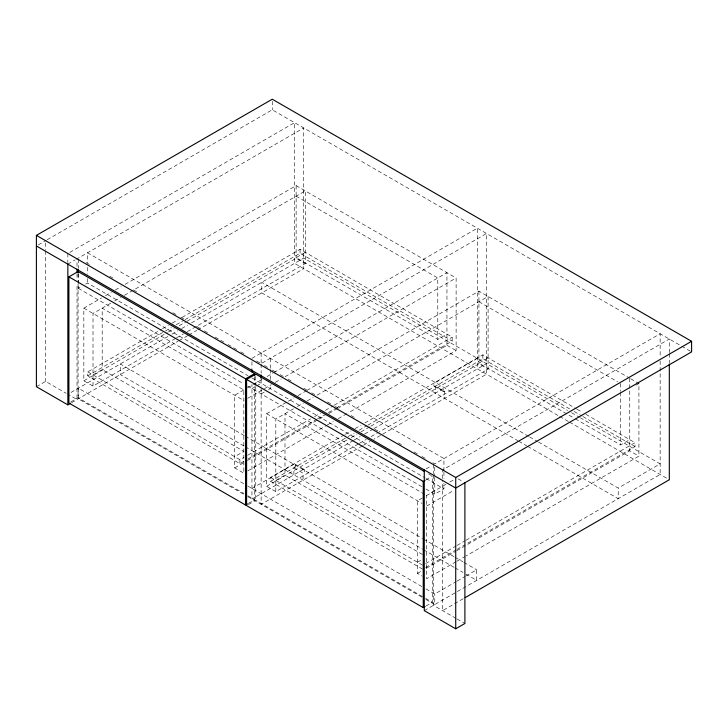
<?xml version="1.0" encoding="UTF-8"?>
<svg xmlns="http://www.w3.org/2000/svg" width="728" height="728" viewBox="0 0 728 728"><rect width="100%" height="100%" fill="white"/><g stroke="black" fill="none" stroke-linecap="round" stroke-linejoin="round"><path stroke-width="0.55" stroke-dasharray="3.64 2.73" d="M38.238 244.917L46.228 240.304M47.211 239.739L272.272 109.801L680.771 345.645M69.815 252.407L294.549 122.659L294.549 263.381L558.74 415.906M67.85 264.137L75.184 259.896M78.333 273.774L78.333 288.343L82 286.222M85.667 284.111L87.506 283.046L247.993 375.712M175.566 338.429L93.011 386.095L83.838 380.799L83.838 308.162L101.529 297.952M105.46 295.686L111.357 292.283M115.288 290.008L121.185 286.604M125.116 284.339L296.123 185.604L456.119 277.978L456.119 350.614L348.011 413.022M110.702 303.248L93.011 313.459L93.011 386.095M114.633 300.983L120.529 297.57M124.461 295.304L305.296 190.9L305.296 263.527L187.36 331.622M36.4 386.695L45.573 381.399L66.212 393.32M243.834 461.37L239.903 463.636L87.77 375.803L87.77 371.871L161.48 329.311M162.462 328.747L168.359 325.343M172.29 323.068L178.187 319.665M182.118 317.399L300.054 249.304L452.188 337.146L452.188 341.077L337.201 407.462M87.77 375.803L164.428 331.54M165.411 330.976L171.308 327.573M176.222 324.734L184.084 320.193M185.067 319.628L300.054 253.244L452.188 341.077M93.011 374.893L102.184 369.596L243.834 451.378L234.662 456.674M305.296 252.334L296.123 257.63L437.774 339.412L446.947 334.116M83.838 380.799L167.376 332.569M168.359 331.995L174.256 328.592M179.17 325.753L186.049 321.785M187.032 321.221L296.123 258.231L305.296 263.527M167.95 336.473L67.85 394.267L77.022 399.563L77.022 283.802M171.872 334.207L177.768 330.803M181.691 328.537L187.578 325.143M191.5 322.868L303.722 258.085L567.594 410.428M176.549 337.865L183.429 333.888M70.734 401.983L78.069 397.743L243.916 493.493M71.517 402.739L178.105 341.195M179.088 340.631L187.915 335.535M188.898 334.971L196.751 330.43M197.734 329.866L303.722 268.678L303.722 127.955L77.022 258.84L77.022 267.913M251.961 358.322L477.35 228.201L477.35 368.923M262.116 363.054L486.522 233.497L486.522 374.21L373.828 439.275M243.834 389.953L234.662 395.249L234.662 467.877L243.834 473.173L243.834 389.953L102.184 308.162L102.184 369.596M247.438 387.869L252.352 385.03M253.335 384.466L262.18 379.361M267.094 376.522L272.991 373.118M273.974 372.545L446.947 272.681L446.947 345.318L338.839 407.726M251.961 388.588L255.628 386.468M256.547 385.94L261.134 383.292M247.766 398.271L263.49 389.189M264.473 388.625L271.353 384.657M275.284 382.382L281.181 378.979M285.112 376.713L456.119 277.978M261.134 393.884L264.801 391.764M268.468 389.644L270.306 388.588L270.306 385.221M358.367 443.971L275.812 491.627L266.639 486.331L266.639 413.704L287.278 401.792M288.261 401.219L294.158 397.816M298.089 395.55L305.951 391.009M306.934 390.445L478.924 291.145L628.765 377.659M293.502 408.79L275.812 419L275.812 491.627M297.434 406.515L303.33 403.112M307.262 400.846L313.158 397.442M317.089 395.168L488.097 296.442L488.097 369.069L379.006 432.05M87.77 371.871L239.903 459.705L243.834 457.439M247.766 455.164L310.665 418.855M314.596 416.58L320.493 413.176M325.407 410.337L333.269 405.796M334.252 405.232L452.188 337.146M247.766 459.095L316.562 419.383M317.545 418.809L324.424 414.842M328.355 412.576L336.218 408.035M234.662 467.877L243.507 462.771M247.438 460.496L325.079 415.67M329.011 413.404L337.856 408.299M247.766 470.898L326.39 425.507M327.373 424.943L333.269 421.539M338.183 418.7L347.029 413.595M422.704 569.178L270.57 481.345L270.57 477.404L344.28 434.853M345.263 434.288L351.16 430.876M355.091 428.61L360.988 425.207M364.919 422.932L482.855 354.845L576.631 408.99M251.961 488.452L293.894 464.246A2.22 1.283 -60 0 1 295.468 465.156A2.22 1.283 -60 0 1 293.894 467.877L293.894 474.838M477.35 358.331L435.417 382.537A2.22 1.283 -60 0 0 433.843 385.258A2.22 1.283 -60 0 0 435.417 386.168L444.59 391.464L444.59 398.425M270.57 481.345L347.229 437.082M348.212 436.518L354.108 433.115M359.022 430.275L366.885 425.734M367.868 425.17L482.855 358.777L570.206 409.218M275.812 480.435L284.985 475.138L424.67 555.783M488.097 357.876L478.924 363.172L574.337 418.254M266.639 486.331L347.229 439.803M351.16 437.537L357.057 434.134M360.988 431.868L369.833 426.754M370.816 426.189L478.924 363.773L488.097 369.069M353.335 440.513L251.961 499.044L251.961 384.43M353.844 440.222L360.224 436.536M364.655 433.979L373.018 429.156M374.001 428.583L486.522 363.627M248.294 503.43L254.709 499.726L254.709 386.04M248.421 504.568L255.765 500.336L424.551 597.779M359.35 443.398L366.23 439.43M371.144 436.591L378.023 432.623M362.508 445.809L261.134 504.34L261.134 387.451M363.49 445.245L369.897 441.55M426.117 468.859L431.613 465.683M425.98 479.825L432.405 476.121M422.377 497.943L417.463 500.782L417.463 573.418L422.049 576.066M426.308 495.677L445.964 484.329M449.895 482.063L453.826 479.788M425.898 489.007L434.762 494.13L443.934 488.834L443.934 483.228M426.635 506.078L454.154 490.19M635.972 385.221L638.92 383.519L638.92 456.147L465.947 556.01M417.463 562.216L422.049 559.568M575.329 418.827L620.575 444.954L629.747 439.657M425.653 563.545L456.119 545.955M457.102 545.381L464.964 540.84M465.947 540.276L634.989 442.679L634.989 446.619L465.947 544.207M425.653 567.476L456.119 549.886M457.102 549.322L464.964 544.781M417.463 573.418L422.377 570.579M426.308 568.304L455.792 551.287M456.774 550.714L629.747 450.85L638.92 456.147M456.119 561.688L426.635 578.715L426.635 495.486M457.102 561.124L464.964 556.583M425.898 588.879L434.762 593.993L456.219 581.608M457.193 581.044L464.992 576.54M465.965 575.975L476.694 569.787L476.694 580.371L463.891 572.981M538.465 442.033L618.218 488.079L660.15 463.863L580.398 417.817M425.98 606.024L432.405 602.311L432.405 477.259M424.278 610.637L660.15 474.456L660.15 358.704M463.236 598.735L442.624 610.637L442.624 480.134M681.754 346.209L690.617 351.324M630.666 378.751L638.92 383.519M296.123 196.196L437.774 277.978L437.774 339.412M478.924 301.738L617.626 381.818M577.077 409.245L582.527 412.394M585.913 414.35L634.989 442.679M574.137 411.484L581.99 416.016M582.973 416.58L634.989 446.619M571.535 412.703L579.415 417.253M446.947 345.318L456.119 350.614M559.723 416.471L568.586 421.594M569.569 422.158L669.323 479.752M528.619 436.345L261.789 282.291L261.789 292.884L517.79 440.686M529.602 436.918L537.482 441.459M434.307 386.277L443.479 391.573M518.773 441.25L526.653 445.8M527.636 446.373L618.218 498.671L618.218 488.079M86.213 262.626L90.145 264.901M109.837 276.276L113.777 278.542M133.47 289.917L137.41 292.192M157.102 303.558L161.043 305.833M172.855 312.658L176.795 314.924M180.735 317.199L184.666 319.474M196.487 326.299L200.428 328.574M204.359 330.849L208.299 333.115M215.197 337.1L224.051 342.215M227.991 344.49L236.855 349.604M240.795 351.879L244.735 354.154M256.547 360.97L260.488 363.245M264.428 365.52L268.359 367.795M272.299 370.07L276.24 372.345M280.18 374.62L284.12 376.886M288.051 379.161L291.992 381.436M303.813 388.261L307.744 390.536M311.684 392.811L315.624 395.077M327.436 401.901L331.376 404.176M335.317 406.452L339.257 408.726M351.069 415.542L355.009 417.817M374.702 429.192L378.642 431.458M398.334 442.833L402.266 445.108M414.086 451.924L418.027 454.199M421.958 456.474L425.898 458.749M432.796 462.726L434.762 463.863L660.15 333.733L660.15 357.566M458.021 478.806L462.935 481.645M428.474 473.855L431.422 475.557M251.934 377.978L425.225 478.032M426.208 478.596L443.934 488.834M78.333 288.343L243.744 383.847M247.684 386.122L421.958 486.741M424.67 494.348L284.985 413.704L284.985 475.138M83.838 308.162L243.834 400.546M266.639 413.704L422.049 503.43M295.004 464.136L304.177 469.433M244.326 435.626L120.266 364L120.266 374.592L244.326 446.219M245.309 436.199L422.54 538.52M423.523 539.084L454.045 556.711M455.036 557.275L462.908 561.825M463.891 562.389L476.694 569.787M293.894 467.877L303.066 473.173L303.066 480.134M245.309 446.783L422.54 549.112M423.523 549.676L454.045 567.303M455.036 567.867L462.908 572.417M270.57 477.404L422.704 565.246M243.744 483.71L78.333 388.215L78.333 398.798L243.744 494.303M247.684 485.986L421.958 586.604M247.848 495.759L254.709 499.726M425.534 598.352L432.405 602.311M247.684 496.578L421.958 597.197M425.898 599.472L434.762 604.586L434.762 593.993M456.056 618.39L433.451 605.341L433.451 474.838M457.038 618.964L464.901 623.496M669.323 352.652L669.323 339.03L442.624 469.915L442.624 478.997M669.323 353.79L669.323 362.863M629.747 378.223L629.747 450.85M620.575 383.519L620.575 391.336M620.575 392.456L620.575 444.954M482.855 354.845L482.855 358.777M478.924 291.145L478.924 363.773M443.934 470.898L443.934 458.567L87.506 252.789L87.506 262.872M443.934 472.017L443.934 478.742M435.417 386.168L435.417 393.129M434.762 467.23L434.762 476.194M434.762 477.313L434.762 494.13M433.451 464.619L433.451 473.7M300.054 249.304L300.054 253.244M296.123 185.604L296.123 258.231M272.272 101.319L272.272 109.801M270.306 358.322L270.306 368.414M270.306 369.533L270.306 379.625M261.134 353.025L261.134 363.117M261.134 364.237L261.134 373.2M261.134 379.506L261.134 386.313M255.765 376.412L255.765 385.503M255.765 386.641L255.765 500.336M254.709 376.94L254.709 384.903M251.961 361.725L251.961 368.541M239.903 459.705L239.903 463.636M87.506 267.358L87.506 274.083M87.506 278.569L87.506 283.046M78.333 259.204L78.333 268.168M78.069 273.819L78.069 282.919M78.069 284.056L78.069 397.743M77.022 273.591L77.022 279.27M67.85 253.544L67.85 262.617M45.573 242.952L45.573 249.759M45.573 250.896L45.573 381.399M303.066 469.542A2.22 1.283 -60 0 1 304.641 470.452A2.22 1.283 -60 0 1 303.066 473.173M444.59 391.464A2.22 1.283 -60 0 1 443.015 390.554A2.22 1.283 -60 0 1 444.59 387.833"/><path stroke-width="1.09" d="M70.598 403.267L67.85 404.859L36.4 386.695L36.4 235.381L272.272 99.208L691.6 341.305L691.6 351.897L455.728 488.069L36.4 245.973M247.374 503.967L245.536 505.023L68.896 403.039L68.896 276.84L78.069 271.544L254.709 373.528L254.709 375.803M68.896 276.84L245.536 378.824L254.709 373.528M425.061 606.551L423.232 607.607L246.592 505.623L246.592 379.434L255.765 374.137L424.551 471.589M246.592 379.434L423.232 481.417L425.061 480.353M36.4 235.381L455.728 477.486L691.6 341.305M465.192 597.606L669.323 479.752L669.323 364M424.278 469.915L424.278 610.637L455.728 628.792L464.901 623.496L464.901 482.782M455.728 477.486L455.728 628.792M423.232 481.417L423.232 607.607M261.134 374.966L261.134 378.378M251.961 369.669L251.961 371.944M245.536 378.824L245.536 505.023M78.333 269.287L78.333 272.654M77.022 269.051L77.022 272.454M67.85 264.137L67.85 404.859"/></g></svg>
